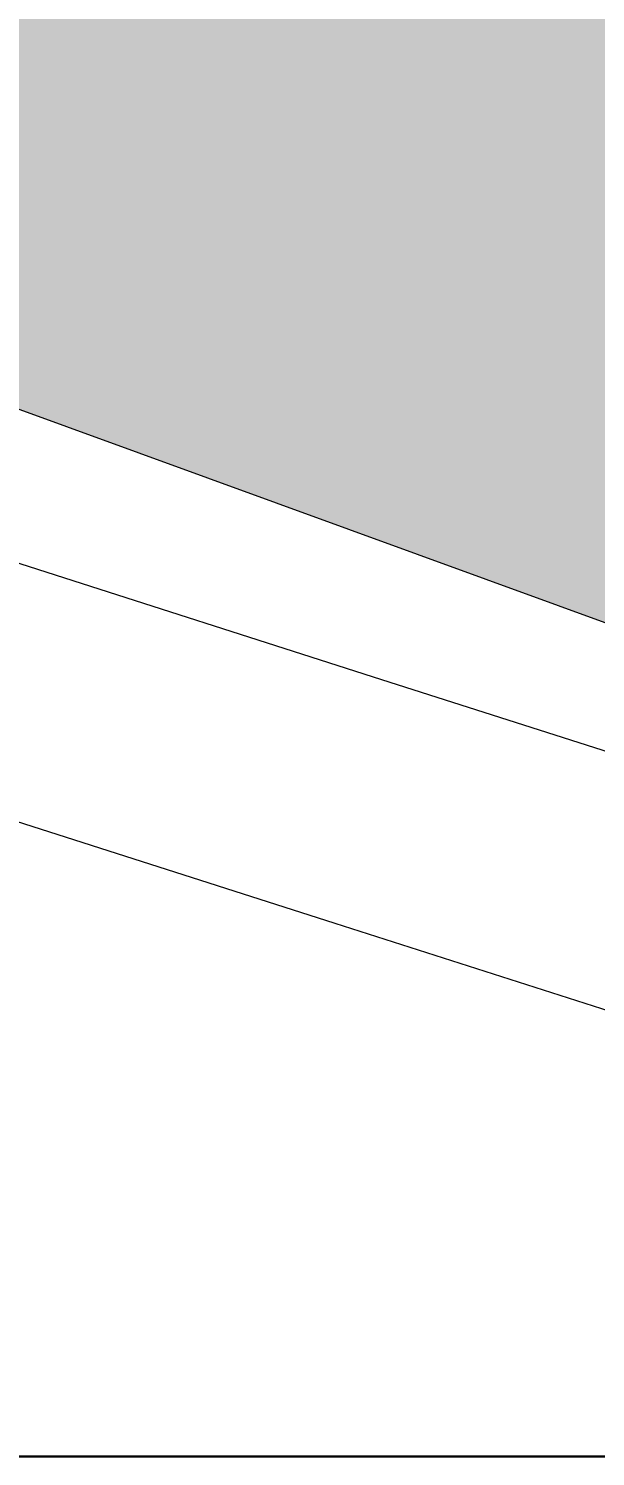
# Model space of a CAD drawing. Header units: metres. Extents: x 147 to 427, y -16 to 162.
# Drawn here: x 169.9579 to 169.9854, y 80.5957 to 80.6652 of the extents above; entities that cross this region are included whole.
import ezdxf

# ---------------------------------------------------------------- set-up
doc = ezdxf.new("R2010")
doc.units = ezdxf.units.M
doc.layers.add('1053_ARQ_BASE_MATADOURO_dwg', color=7, linetype='Continuous', lineweight=5, true_color=0x767676)
for name, color, linetype, lineweight in [('A-ANNO-DIMS', 7, 'Continuous', 5), ('A-ANNO-DIMS-50', 7, 'Continuous', 5), ('A-PAREDE', 7, 'Continuous', 30), ('A_lay', 7, 'Continuous', 5), ('P-PIPE-IDEN', 7, 'Continuous', 5), ('P-SANR-FIXT', 7, 'Continuous', 5)]:
    doc.layers.add(name, color=color, linetype=linetype, lineweight=lineweight)
doc.styles.add('Century Gothic_1', font='GOTHIC.TTF', dxfattribs={"height": 0.075})
doc.dimstyles.new('Setores_1_5', dxfattribs={"dimscale": 0.3048, "dimtxt": 0.07831262022881443, "dimasz": 0.5208333333333333, "dimexe": 0.3937007874015747, "dimexo": 0.2460629921259842, "dimgap": 0.2870734908136483, "dimtad": 1, "dimrnd": 0.01, "dimzin": 0, "dimdsep": 46, "dimtxsty": 'Century Gothic_1', "dimblk1": 'OBLIQUE', "dimblk2": 'OBLIQUE', "dimsah": 1, "dimcen": 0.09, "dimazin": 0, "dimtfac": 1, "dimtdec": 4, "dimtix": 1, "dimtmove": 0, "dimatfit": 3, "dimfxl": 1, "dimtvp": 1, "dimtolj": 1, "dimtzin": 0, "dimarcsym": 2})
doc.dimstyles.new('Setores_1_5_1', dxfattribs={"dimscale": 0.3048, "dimtxt": 0.07831262022881443, "dimasz": 0.5208333333333333, "dimexe": 0.3937007874015747, "dimexo": 0.2460629921259842, "dimgap": 0.2870734908136483, "dimtad": 1, "dimrnd": 0.01, "dimzin": 0, "dimdsep": 46, "dimtxsty": 'Century Gothic_1', "dimblk1": 'OBLIQUE', "dimblk2": 'OBLIQUE', "dimsah": 1, "dimcen": 0.09, "dimazin": 0, "dimtfac": 1, "dimtdec": 4, "dimtix": 1, "dimtmove": 1, "dimatfit": 3, "dimfxl": 1, "dimtvp": 1, "dimtolj": 1, "dimtzin": 0, "dimarcsym": 2})

# ---------------------------------------------------------------- blocks, each defined once
blk = doc.blocks.new('UT_Ducha higiênica - UT_Ducha higiênica-V42-BANHEIROS E VESTIÁRIO')
at = {"layer": 'P-SANR-FIXT', "color": 9, "true_color": 0xc0c0c0, "flags": 128}
for points in [[(0.015000000000211, 0.04899559848679182), (0.01656900566516098, 0.0484930263597376), (0.03232634437675937, 0.04344575380369023), (0.04992369001686652, 0.03780910402836686), (0.06104499430363203, 0.03424681124901707)], [(0.06104499430363203, 0.02164623927539696), (0.04767365562363393, 0.02592924619631782), (0.03007630998352894, 0.03156589597164985), (0.015000000000211, 0.03639502651316737)]]:
    blk.add_lwpolyline(points, dxfattribs=at)
blk = doc.blocks.new('1053_ARQ_BASE_MATADOURO_dwg_arq geral tgov-4039641-BANHEIROS E VESTIÁRIO')
at = {"layer": 'A_lay', "true_color": 0xaaaaaa}
h = blk.add_hatch(dxfattribs=at)
h.set_pattern_fill('FP_2', color=253, style=0, pattern_type=2)
h.set_pattern_definition([(90, (-0.43, 0), (-0.6125, 3.750480822388769e-17), []), (180, (-0.43, 0), (-7.500961644777538e-17, -0.6125), [])])
h.paths.add_polyline_path([(28.86165809004769, -2.56721354479967), (28.86122966577699, -2.56721354479967), (28.86153817293981, -2.56749997516411)])
h.paths.add_polyline_path([(30.2482296655655, -1.360337723046473), (30.26237180118934, -1.346195587888295), (30.6159251917854, -1.699748978018694), (30.60178305616156, -1.713891113176873), (30.49587755336851, -1.607985610523314)])
h.paths.add_polyline_path([(28.44822966563535, -2.590337723493509), (28.81143735733873, -2.590337723493509), (28.81230898691871, -2.58464445636208), (28.8185086128167, -2.584118906497864), (28.82272822869066, -2.583180386026429), (28.81398975905625, -2.582610914488294), (28.83495522572088, -2.57111201848449), (28.83522966530757, -2.57111201848449), (28.83475389383533, -2.56721354479967), (28.82766758750804, -2.566752702683052), (28.82784901535905, -2.531764418520888), (28.82935890737823, -2.52946950403056), (28.83033918387648, -2.529386299058109), (28.83033918387648, -2.53081953147027), (28.83475389383533, -2.529654912327612), (28.83849361832507, -2.529260466487376), (28.83519683452662, -2.529079990610639), (28.83230822877009, -2.529079990610639), (28.83244076533282, -2.527990126248663), (28.84363069707286, -2.527990126248663), (28.84845663855147, -2.451804867368801), (28.85332281400346, -2.527990126248663), (28.8641511023145, -2.52824114685007), (28.8641511023145, -2.529079990610639), (28.85934836442302, -2.529569412834371), (28.86105634874449, -2.532213544799669), (28.86153817293981, -2.529370996490786), (28.86318337958887, -2.529491669047812), (28.86458401039983, -2.531318225015958), (28.86467251455278, -2.530331478504449), (28.86745841353565, -2.530615062280771), (28.86745841353565, -2.53158807162526), (28.86745841353565, -2.532213544799669), (28.86882147598412, -2.532572692486232), (28.86882147598412, -2.56721354479967), (28.86165809004769, -2.56721354479967), (28.86156139251205, -2.57111201848449), (28.8625528999188, -2.57111201848449), (28.88315325235816, -2.583180386026429), (28.87848461745907, -2.583665235818134), (28.8784193125925, -2.583790940594822), (28.8737311023939, -2.583180386026429), (28.87380640573243, -2.583851335952614), (28.88439815724942, -2.585121194703789), (28.88518967951507, -2.590337723493509), (29.2482296655655, -2.590337723493509), (29.2482296655655, -1.340337723493507), (29.54822966561206, -1.340337723493507), (29.54822966561206, -1.360337723046473), (29.26822966558412, -1.360337723046473), (29.26822966558412, -2.590337723493509), (30.14822966558878, -2.590337723493509), (30.14822966558878, -1.340337723493507), (30.2482296655655, -1.340337723493507), (30.2482296655655, -1.360337723046473), (30.16822966560741, -1.360337723046473), (30.16822966560741, -2.590337723493509), (31.04822966561206, -2.590337723493509), (31.04822966561206, -1.360337724909118), (30.84822966554222, -1.360337724909118), (30.84822966554222, -1.340337725356151), (30.86822966556085, -1.340337725356151), (30.86822966556085, -0.9803377259522), (30.59822966554222, -0.7203377243130712), (30.59822966565863, 0.7096622604877493), (28.44822966563535, 0.7096622753889062), (28.44822966563535, -0.5203377231954851), (29.74655514128991, -0.5203377231954851), (29.74655514128991, -0.5403377227484514), (28.44822966563535, -0.5403377246110954), (28.44822966563535, -1.340337723493507), (28.64822966558878, -1.340337723493507), (28.64822966558878, -1.360337723046473), (28.44822966563535, -1.360337723046473), (28.44822966563535, -2.460529452374502)])
h.paths.add_polyline_path([(30.44759136193917, -2.584848087280922), (30.44451536529251, -2.58279742300504), (30.45135091664289, -2.584848085418278)])
h.paths.add_polyline_path([(30.77929010859244, -2.584848027676277), (30.78680921028345, -2.583480917240759), (30.78434841532745, -2.584848025813629)])
h.paths.add_polyline_path([(29.54554933460914, -2.584847997873954), (29.5424733380789, -2.582797333598072), (29.54930888942928, -2.58484799601131)])
h.paths.add_polyline_path([(29.87724808137883, -2.584847938269314), (29.88476718303401, -2.583480827840306), (29.88230638811384, -2.584847936406665)])
h.paths.add_polyline_path([(30.42303761735112, -2.580063207074932), (30.41971968789604, -2.578219912946161), (30.41893628740041, -2.573911214418962), (30.42006266599362, -2.575600781685322)])
h.paths.add_polyline_path([(30.79296120497877, -2.580063141749738), (30.79706253274364, -2.573911147192054), (30.79627913353053, -2.578219847753575), (30.79529617521494, -2.578765935836972)])
h.paths.add_polyline_path([(29.52099559013751, -2.580063117667969), (29.51767766068243, -2.578219823539193), (29.51689426018703, -2.573911125012332), (29.51953902051077, -2.577878264034065)])
h.paths.add_polyline_path([(29.89091917781465, -2.580063052268529), (29.89502050548957, -2.57391105784577), (29.8942371062005, -2.578219758346607)])
h.paths.add_polyline_path([(30.00230657213067, -2.575519589203923), (30.00230656327702, -2.575518269867105), (30.00618763736436, -2.575518785918077)])
h.paths.add_polyline_path([(30.90434859934423, -2.57551958920391), (30.90434859049058, -2.575518269867083), (30.90822966457792, -2.57551878591806)])
h.paths.add_polyline_path([(28.85650297218246, -2.532213544799669), (28.85657379138359, -2.532213544799669), (28.85647120766638, -2.529079990610639), (28.85425680585475, -2.529472695979467), (28.85598023139357, -2.532213544799669)])
h.paths.add_polyline_path([(30.78657894895898, -2.524695200845533), (30.78623717231696, -2.524695200845533), (30.78657900128842, -2.524011542436892)])
h.paths.add_polyline_path([(30.78862961265278, -2.519910316914251), (30.78908353722898, -2.514431212946787), (30.78924721835009, -2.512942873881523), (30.79036333341775, -2.516442873881527), (30.78871428244395, -2.519740977701445)])
h.paths.add_polyline_path([(29.88658758543917, -2.519910227507283), (29.88704152428249, -2.514431209606268), (29.88720523580492, -2.512942873881541), (29.88832126139325, -2.516442873881544), (29.88667225547447, -2.519740887684996)])
h.paths.add_polyline_path([(30.41870602068976, -2.495302408933572), (30.41870601533466, -2.464542441070012), (30.43221135760806, -2.465057265461519), (30.43221136252415, -2.493251742795041), (30.42200203195389, -2.494801938914047)])
h.paths.add_polyline_path([(29.51666399347615, -2.495302319526604), (29.51666398800463, -2.464542351663044), (29.53016933028014, -2.4650572655691), (29.53016933531054, -2.493251653388074), (29.51996001306411, -2.494801848243183)])
h.paths.add_polyline_path([(30.41870601533466, -2.464542441070012), (30.41756915824973, -2.464542441070012), (30.41756915103198, -2.424212707206538), (30.41870601513995, -2.463685025172722)])
h.paths.add_polyline_path([(29.51552713103612, -2.464542351663044), (29.51552712440044, -2.427651708945565), (29.51666398800463, -2.464542351663044)])
h.paths.add_polyline_path([(30.78378741824945, -2.433098848838327), (30.78242030794324, -2.428313971251623), (30.7837874176914, -2.429954502731492)])
h.paths.add_polyline_path([(30.41756915103198, -2.424212707206538), (30.41756909061478, -2.100627142573209), (30.58367297111565, -2.405073141679099), (30.43491494837433, -2.405399301581722), (30.42833098139144, -2.407012677876458), (30.42223002925239, -2.411752946598003), (30.41893625946269, -2.416693603619865)])
h.paths.add_polyline_path([(30.77900253294521, -2.424212642013961), (30.7749012033457, -2.420794868841701), (30.77648417290786, -2.421190610155395)])
h.paths.add_polyline_path([(30.79842955851947, -2.100627075880696), (30.41756909061478, -2.100627142573209), (30.42934008184708, -2.05376714263634), (30.44981277353398, -2.014339805767838), (30.48046184225518, -1.979505125818539), (30.51858262361768, -1.953054674613346), (30.56241502488994, -1.936480346774968), (30.6079992948502, -1.930922831335963), (30.65405675880409, -1.936538020983914), (30.69741597383371, -1.953054643297821), (30.73553676445971, -1.979505081152349), (30.76618584538071, -2.014339750367719), (30.78756765724981, -2.055517881236428), (30.79573767303184, -2.089447745171745)])
h.paths.add_polyline_path([(30.79842961573802, -2.424212639193179), (30.79706250492038, -2.416693536564643), (30.79203454853548, -2.409923792997445), (30.78680918063056, -2.406440215185218), (30.77638536019762, -2.405073108666893), (30.58367297111565, -2.405073141679099), (30.79842955851947, -2.100627075880696), (30.79842961278592, -2.407517779916967)])
h.paths.add_polyline_path([(29.51552712381837, -2.424212617799571), (29.51571386876221, -2.100969442399114), (29.68163094378562, -2.405073052272135), (29.53287289831711, -2.405399216328143), (29.52628895443489, -2.407012588287278), (29.5201880020388, -2.411752857016373), (29.51689423213267, -2.416693514212897)])
h.paths.add_polyline_path([(29.87696050561518, -2.424212552606993), (29.87285917601568, -2.420794779434733), (29.87444214569424, -2.421190520748427)])
h.paths.add_polyline_path([(29.89638753118944, -2.100626986473732), (29.51552706328475, -2.100627053166241), (29.52638894875626, -2.055517854717913), (29.54777074620395, -2.01433971636087), (29.57841981492514, -1.979505036411575), (29.61654059628765, -1.953054585206378), (29.65989980553283, -1.936537947707201), (29.70595726752016, -1.930922741928995), (29.75201473147406, -1.936537931576946), (29.79537394650369, -1.953054553890857), (29.83349473712968, -1.979504991745381), (29.86414381805067, -2.014339660960751), (29.88552562991978, -2.055517791829465), (29.89369566723023, -2.089447745171745)])
h.paths.add_polyline_path([(29.89638758854127, -2.424212550519243), (29.89502047759035, -2.416693447157675), (29.88999252132189, -2.409923703656415), (29.88476715341696, -2.40644012577825), (29.87434333298403, -2.40507301925993), (29.68163094378562, -2.405073052272135), (29.89638753118944, -2.100626986473732), (29.89638758558231, -2.407517779916967)])
h.paths.add_polyline_path([(30.58969695052976, -2.32921483288348), (30.62561822575805, -2.329214826367314), (30.66194792795159, -2.319375180460287), (30.69324770406942, -2.301494435001893), (30.71801093979276, -2.27797728971775), (30.73698633857728, -2.247702345868998), (30.74784651808887, -2.213462098863433), (30.74752742962087, -2.094816030906604), (30.73493915911207, -2.06027734953657), (30.71529455341231, -2.031302455198717), (30.69050863486311, -2.008670457061636), (30.65737958480121, -1.991465066871479), (30.62480134461059, -1.983383277495961), (30.58932593187689, -1.983569736789599), (30.55390516128363, -1.993065998136673), (30.52372324467544, -2.009699940330753), (30.49726750440058, -2.034791372808406), (30.47803125243415, -2.065698772480494), (30.46746859359932, -2.097209360046874), (30.4674686162036, -2.213462149724299), (30.47881792016721, -2.248482762544358), (30.49844838936314, -2.279126730576162), (30.52348744410155, -2.302839217420713), (30.55544323887973, -2.320368699633563), (30.58939857113137, -2.329137775426342)])
h.paths.add_polyline_path([(29.68765492325552, -2.329214743549654), (29.72357619848865, -2.329214737033492), (29.75990568924137, -2.319375208134628), (29.79120558244459, -2.301494435001893), (29.81596891257917, -2.277977200239274), (29.83494431127793, -2.247702256476844), (29.84580449075885, -2.213462009456465), (29.84548542300569, -2.094816001203307), (29.83289713189847, -2.060277260242108), (29.81325262408689, -2.031302455198734), (29.78846660759369, -2.008670367603345), (29.75533755758763, -1.991464977412222), (29.72275931734098, -1.983383188016359), (29.68698736437846, -1.983646528821706), (29.65186313407005, -1.993065908630943), (29.62168121746186, -2.009699850817071), (29.59522541957561, -2.034791372808423), (29.57598922522056, -2.065698682978744), (29.56542656638725, -2.097209270640218), (29.56542658898999, -2.213462060317331), (29.5767759489504, -2.248482762544358), (29.59640636214956, -2.279126641251818), (29.6214454168266, -2.302839128065004), (29.65340121166614, -2.320368610308543), (29.68735654391778, -2.329137686108122)])
h.paths.add_polyline_path([(30.59074992519905, -2.32344952860969), (30.55674209072578, -2.314558211548431), (30.52710958853673, -2.298302549595697), (30.50193889528505, -2.274729981716723), (30.48283833032479, -2.243906620715845), (30.47267730394397, -2.212873516604235), (30.47267728322181, -2.097797991633311), (30.48381721614394, -2.065625729343797), (30.50323441100274, -2.03643607271421), (30.52750308787255, -2.014068642824193), (30.55910058903713, -1.997363271331742), (30.59038235557691, -1.989314122993642), (30.62442818053013, -1.989128732621455), (30.65769842215474, -1.997363271331742), (30.68757330392922, -2.013197009460309), (30.71315269322926, -2.03643607271421), (30.73181805793267, -2.064275285686633), (30.74330769630634, -2.096324322745138), (30.74324599837355, -2.213061967272683), (30.73257696256978, -2.245646637971157), (30.71404614839312, -2.274729943854919), (30.68887546355699, -2.298302520719988), (30.65864080954062, -2.314888522398786), (30.6252351358723, -2.323449522453976), (30.59552052681367, -2.323449527758128)])
h.paths.add_polyline_path([(29.6887078979196, -2.323449439128542), (29.65470020050189, -2.314558197255888), (29.62506756126285, -2.298302460133975), (29.59989686800311, -2.274729892273367), (29.58079630311121, -2.243906531562965), (29.57063527661396, -2.212873427197267), (29.57063525600312, -2.097797902250093), (29.5817751889206, -2.065625639956645), (29.60119228678591, -2.03643607271421), (29.62546106064458, -2.014068553427508), (29.65705821436402, -1.997363271331759), (29.68834032835017, -1.989314033588372), (29.72238615330556, -1.989128643213192), (29.75565656363072, -1.997363271331759), (29.78553127671018, -2.013196920049543), (29.81111072595972, -2.03643607271421), (29.83050283815423, -2.066302542804921), (29.84126566909273, -2.09632423333817), (29.84120397115996, -2.213061877873824), (29.83050283815423, -2.245696923666694), (29.81200412111729, -2.274729854428573), (29.78683343626933, -2.298302431271234), (29.75659878225052, -2.314888432931732), (29.72319310858619, -2.323449432975587), (29.69347867125912, -2.323449438277326)])
h.paths.add_polyline_path([(30.60857138324098, -2.25447631502638), (30.62310321917524, -2.252825657057206), (30.63689462355122, -2.247957793800116), (30.64924289218044, -2.240120754230726), (30.64648892951683, -2.202238913625408), (30.64463153221383, -2.192954525360437), (30.64053744800048, -2.184417062935926), (30.63446061876637, -2.177156075630092), (30.62677796921989, -2.171621937382629), (30.61796602755174, -2.168157911656244), (30.60857136803869, -2.166978859990815), (30.59917670893084, -2.16815791488489), (30.58901483686958, -2.172594357307189), (30.58268212080859, -2.177156084527409), (30.57660529406986, -2.184417073921656), (30.57251121279056, -2.192954537753176), (30.57065381867831, -2.202238926656479), (30.56789986859095, -2.240120770409632), (30.58173542739668, -2.248482762544358), (30.59403954665009, -2.252825662837893), (30.60822966457796, -2.25443749965329)])
h.paths.add_polyline_path([(29.70652935592385, -2.254476225580069), (29.72106119185742, -2.252825567629408), (29.73485259624226, -2.247957704405766), (29.74720086489629, -2.240120664880644), (29.74444690230322, -2.202238824218445), (29.74258950499999, -2.192954435952807), (29.7384954207861, -2.184416973527771), (29.73241859155121, -2.177155986221686), (29.72473594200381, -2.171621847974314), (29.71592400033472, -2.168157822248405), (29.70652934082086, -2.166978770583847), (29.69713468171245, -2.168157825479144), (29.68697280965599, -2.172594267899663), (29.68064009359034, -2.177155995124751), (29.67456326685243, -2.184416984520605), (29.6704691855745, -2.19295444835355), (29.66861179146408, -2.202238837257932), (29.66585784126092, -2.240120681002673), (29.67969365346553, -2.248482762544358), (29.69199751933597, -2.252825573389763), (29.70618763736437, -2.254437410218687)])
h.paths.add_polyline_path([(28.82396559685022, -1.784601790830426), (28.80982346122638, -1.770459655672243), (29.23408752994165, -1.346195587888295), (29.2482296655655, -1.360337723046473), (28.89897823685425, -1.709589150991065)])
h.paths.add_polyline_path([(29.72396559687351, -1.784601790830426), (29.70982346124967, -1.770459655672243), (30.13408752996494, -1.346195587888295), (30.14822966558878, -1.360337723046473), (29.89622469502815, -1.612342693053915)])
at = {"layer": 'A-PAREDE', "color": 253, "true_color": 0xaaaaaa}
blk.add_line((30.06923263166761, -2.590337723493576), (30.03168763736416, -2.590337723493576), dxfattribs=at)
blk = doc.blocks.new('1053_ARQ_BASE_MATADOURO_dwg-3625622-BANHEIROS E VESTIÁRIO')
blk.add_blockref('1053_ARQ_BASE_MATADOURO_dwg_arq geral tgov-4039641-BANHEIROS E VESTIÁRIO', (130.2097949645677, 83.1860339743535))
blk = doc.blocks.new('DIMBLOCK31-BANHEIROS E VESTIÁRIO')
at = {"layer": 'A-ANNO-DIMS-50'}
for p, q in [((169.9250981894652, 80.2278676356902), (169.9250981894652, 80.52069625085967)), ((169.8250981894652, 80.2278676356902), (169.8250981894652, 80.48392101814673)), ((169.8250981894652, 80.22786763569017), (169.9250981894652, 80.22786763569017)), ((169.8250981894652, 80.2278676356902), (169.8250981894652, 80.10786763569018)), ((169.9250981894652, 80.2278676356902), (169.9250981894652, 80.10786763569018))]:
    blk.add_line(p, q, dxfattribs=at)
at = {"layer": 'A-ANNO-DIMS-50', "lineweight": 25}
for p, q in [((169.8250981894652, 80.22786763569017), (169.9044731894652, 80.30724263569019)), ((169.9250981894652, 80.22786763569017), (170.0044731894652, 80.30724263569019)), ((169.8250981894652, 80.22786763569017), (169.7457231894652, 80.14849263569018)), ((169.9250981894652, 80.22786763569017), (169.8457231894652, 80.14849263569018))]:
    blk.add_line(p, q, dxfattribs=at)
at = {"layer": 'A-ANNO-DIMS-50'}
blk.add_ellipse((169.7795797135644, 80.2278676356902), major_axis=(0, 0.2671395812843826), ratio=0.3575601767491829, start_param=3.141592653589789, end_param=4.712388980384685, dxfattribs=at)
at = {"layer": 'A-ANNO-DIMS-50', "color": 0, "insert": (169.4489264281538, 79.99532868682746), "char_height": 0.07499999999999998, "width": 0.3967839424926597, "attachment_point": 1, "line_spacing_factor": 0.9845015114479527, "style": 'Century Gothic_1'}
blk.add_mtext('0,10 m', dxfattribs=at)
blk = doc.blocks.new('_Oblique')
at = {"color": 0, "linetype": 'ByBlock', "lineweight": -2}
blk.add_line((-0.5, -0.5), (0.5, 0.5), dxfattribs=at)
blk = doc.blocks.new('DIMBLOCK32-BANHEIROS E VESTIÁRIO')
at = {"layer": 'A-ANNO-DIMS-50'}
for p, q in [((169.9250981894652, 80.2278676356902), (169.9250981894652, 80.52069625085967)), ((170.5271402166788, 80.2278676356902), (170.5271402166788, 80.48392101814673)), ((169.9250981894652, 80.2278676356902), (170.5271402166788, 80.2278676356902)), ((169.9250981894652, 80.2278676356902), (169.9250981894652, 80.10786763569018)), ((170.5271402166788, 80.2278676356902), (170.5271402166788, 80.10786763569018))]:
    blk.add_line(p, q, dxfattribs=at)
at = {"layer": 'A-ANNO-DIMS-50', "lineweight": 25}
for p, q in [((169.9250981894652, 80.2278676356902), (170.0044731894652, 80.3072426356902)), ((170.5271402166788, 80.2278676356902), (170.6065152166788, 80.3072426356902)), ((169.9250981894652, 80.2278676356902), (169.8457231894652, 80.14849263569019)), ((170.5271402166788, 80.2278676356902), (170.4477652166788, 80.14849263569019))]:
    blk.add_line(p, q, dxfattribs=at)
at = {"layer": 'A-ANNO-DIMS-50', "color": 0, "insert": (170.0607925603667, 80.41149961257734), "char_height": 0.07499999999999998, "width": 0.3967839424926597, "attachment_point": 1, "line_spacing_factor": 0.9845015114479527, "style": 'Century Gothic_1'}
blk.add_mtext('0,60 m', dxfattribs=at)
blk = doc.blocks.new('Anotacao_Tuboseta - Fluxo 2-2612755-BANHEIROS E VESTIÁRIO')
at = {"layer": 'P-PIPE-IDEN'}
blk.add_hatch(color=256, dxfattribs=at).paths.add_polyline_path([(1.586231146433193e-18, -0.001081966444346089), (-0.002972678374448487, -1.321859288694327e-19), (-2.194438901061069e-18, 0.001081966444346086)])
blk.add_line((-0.002972678374448486, 0), (1.586231146433193e-18, -0.001081966444346089), dxfattribs=at)

msp = doc.modelspace()

# ---------------------------------------------------------------- block references
at = {"layer": '1053_ARQ_BASE_MATADOURO_dwg', "color": 253, "true_color": 0xaaaaaa}
msp.add_blockref('1053_ARQ_BASE_MATADOURO_dwg-3625622-BANHEIROS E VESTIÁRIO', (9.709115587533281, 0), dxfattribs=at)
at = {"layer": 'P-PIPE-IDEN', "xscale": 49.99999999999998, "yscale": 49.99999999999998, "zscale": 49.99999999999998}
msp.add_blockref('Anotacao_Tuboseta - Fluxo 2-2612755-BANHEIROS E VESTIÁRIO', (170.0276852667174, 80.67515636455987), dxfattribs=at)
at = {"layer": 'P-SANR-FIXT', "color": 254, "true_color": 0xe0e0e0}
msp.add_blockref('UT_Ducha higiênica - UT_Ducha higiênica-V42-BANHEIROS E VESTIÁRIO', (169.9250981894652, 80.59569625085973), dxfattribs=at)

# ---------------------------------------------------------------- dimensions: what is measured, and where the dimension line sits
at = {"layer": 'A-ANNO-DIMS'}
dim = msp.add_linear_dim(base=(169.9250981894652, 80.2278676356902), p1=(169.8250981894652, 80.55892101814673), p2=(169.9250981894652, 80.59569625085967), dimstyle='Setores_1_5_1', override={"dimpost": '<>', "dimfxl": 0.1065477251802942}, dxfattribs=at)
dim.commit()
dim.dimension.update_dxf_attribs({"geometry": 'DIMBLOCK31-BANHEIROS E VESTIÁRIO', "text_midpoint": (169.6473183994002, 79.94532868682747), "dimtype": 160})
dim = msp.add_linear_dim(base=(170.5271402166788, 80.2278676356902), p1=(169.9250981894652, 80.59569625085967), p2=(170.5271402166788, 80.55892101814673), dimstyle='Setores_1_5', override={"dimpost": '<>', "dimfxl": 0.603164173565139}, dxfattribs=at)
dim.commit()
dim.dimension.update_dxf_attribs({"geometry": 'DIMBLOCK32-BANHEIROS E VESTIÁRIO', "text_midpoint": (170.226119203072, 80.35475410776927)})

doc.saveas('drawing.dxf')
